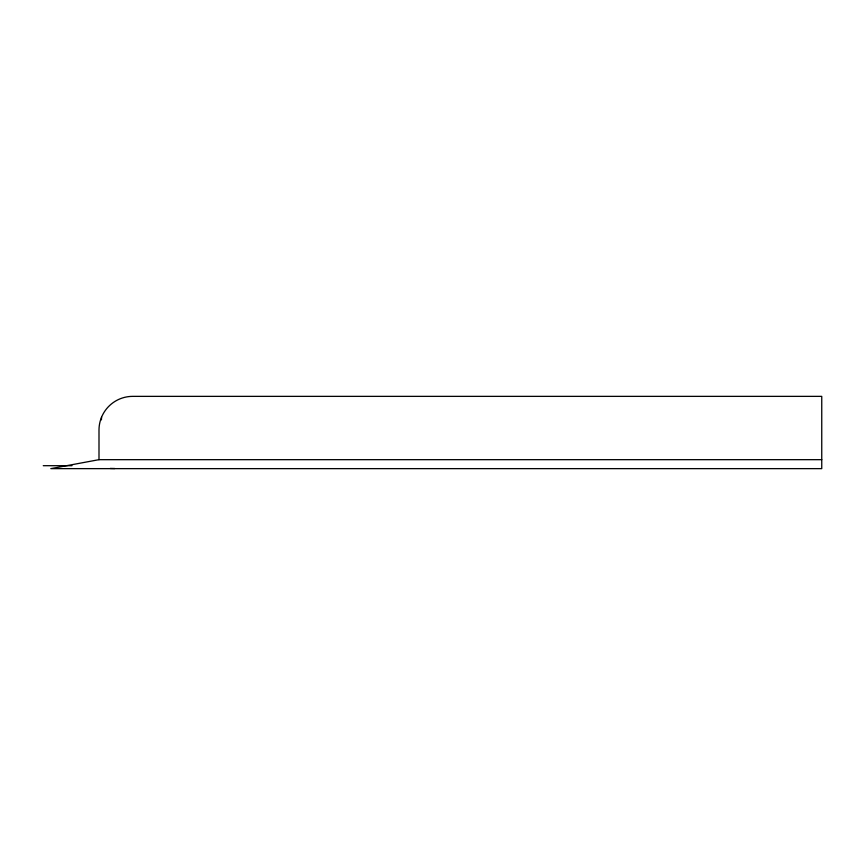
<?xml version="1.0" encoding="UTF-8"?>
<svg xmlns="http://www.w3.org/2000/svg" width="865" height="865" viewBox="0 0 865 865"><rect width="100%" height="100%" fill="white"/><g stroke="black" fill="none" stroke-linecap="round" stroke-linejoin="round"><path stroke-width="1.3" d="M101.41 419.839L101.562 417.179M98.999 459.672L50.819 468.635L821.75 468.635L821.75 396.365L132.723 396.365A33.724 33.724 0 0 0 98.999 430.089L98.999 459.672L821.75 459.672M43.25 465.694L71.979 465.694M110.266 468.441L114.807 468.538"/></g></svg>
